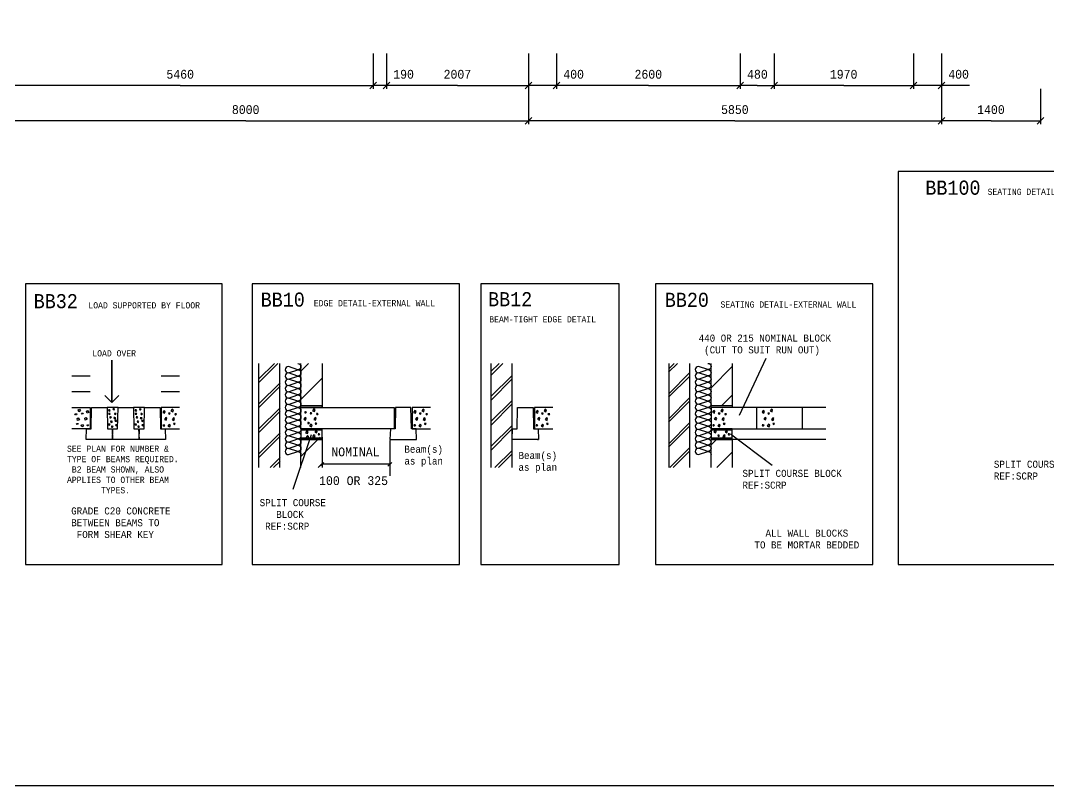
# Model space of a CAD drawing. Extents: x 0 to 40200, y 0 to 28450.
# Drawn here: x 11570 to 26121, y 0 to 10822 of the extents above; entities that cross this region are included whole.
import ezdxf

# ---------------------------------------------------------------- set-up
doc = ezdxf.new("R2010")
doc.units = 0
doc.layers.add('BEAMS', color=7, linetype='CONTINUOUS')
doc.layers.add('TITLE_BLOCK', color=7, linetype='CONTINUOUS')
doc.styles.add('CADFONT1', font='monotxt.shx', dxfattribs={"width": 0.901937})
doc.dimstyles.new('EXPERTCAD-ISO', dxfattribs={"dimtxt": 100, "dimasz": 127, "dimexe": 50, "dimexo": 50, "dimgap": 50, "dimtad": 1, "dimdec": 4, "dimzin": 0, "dimtxsty": 'STANDARD', "dimblk": 'EXPERTCADARROW', "dimblk1": 'EXPERTCADARROW', "dimblk2": 'EXPERTCADARROW', "dimcen": 0.09, "dimclrd": 92, "dimclre": 92, "dimclrt": 92, "dimazin": 3, "dimtfac": 1, "dimtdec": 4, "dimtmove": 0, "dimatfit": 3, "dimtolj": 1, "dimtzin": 0})
pattern_1 = [(45, (0, 0), (-176.7767, 176.7767), [])]
pattern_2 = [(45, (0, 0), (-201.5254, 201.5254), [])]

# ---------------------------------------------------------------- blocks, each defined once
blk = doc.blocks.new('*X6')
at = {"layer": 'TITLE_BLOCK', "color": 40, "linetype": 'CONTINUOUS'}
for points in [[(14944, 5703), (15214, 5972)], [(14944, 5349), (15244, 5649)], [(14944, 4995), (15244, 5295)], [(14944, 4642), (15244, 4942)], [(15153, 4497), (15244, 4588)]]:
    blk.add_lwpolyline(points, dxfattribs=at)
blk = doc.blocks.new('*X7')
at = {"layer": 'TITLE_BLOCK', "color": 40, "linetype": 'CONTINUOUS'}
for points in [[(18230, 5806), (18396, 5972)], [(18230, 5452), (18530, 5752)], [(18230, 5099), (18530, 5399)], [(18230, 4745), (18530, 5045)], [(18335, 4497), (18530, 4692)]]:
    blk.add_lwpolyline(points, dxfattribs=at)
blk = doc.blocks.new('*X9')
at = {"layer": 'TITLE_BLOCK', "color": 40, "linetype": 'CONTINUOUS'}
for points in [[(20745, 5847), (20871, 5972)], [(20745, 5493), (21045, 5793)], [(20745, 5140), (21045, 5440)], [(20745, 4786), (21045, 5086)], [(20810, 4497), (21045, 4733)]]:
    blk.add_lwpolyline(points, dxfattribs=at)
blk = doc.blocks.new('*D14')
at = {"layer": 'BEAMS', "color": 92, "linetype": 'CONTINUOUS'}
for points in [[(24609, 9855), (24609, 9355)], [(18806, 9452), (18712, 9358)], [(21684, 9405), (18759, 9405)], [(21684, 9405), (24609, 9405)], [(24562, 9358), (24656, 9452)]]:
    blk.add_lwpolyline(points, dxfattribs=at)
at = {"layer": 'BEAMS', "color": 92, "linetype": 'CONTINUOUS', "insert": (21487, 9625), "char_height": 125, "attachment_point": 1, "style": 'CADFONT1'}
blk.add_mtext('5850', dxfattribs=at)
blk = doc.blocks.new('EXPERTCADARROW')
at = {"layer": 'TITLE_BLOCK', "color": 92, "linetype": 'CONTINUOUS'}
for points in [[(0, 0), (-1, 0)], [(-0.6, 0.6), (0.6, -0.6)]]:
    blk.add_lwpolyline(points, dxfattribs=at)
blk = doc.blocks.new('*D15')
at = {"layer": 'BEAMS', "color": 92, "linetype": 'CONTINUOUS'}
for points in [[(21759, 10355), (21759, 9855)], [(19206, 9952), (19112, 9858)], [(20459, 9905), (19159, 9905)], [(20459, 9905), (21759, 9905)], [(21712, 9858), (21806, 9952)]]:
    blk.add_lwpolyline(points, dxfattribs=at)
at = {"layer": 'BEAMS', "color": 92, "linetype": 'CONTINUOUS', "insert": (20262, 10125), "char_height": 125, "attachment_point": 1, "style": 'CADFONT1'}
blk.add_mtext('2600', dxfattribs=at)
blk = doc.blocks.new('*D24')
at = {"layer": 'BEAMS', "color": 92, "linetype": 'CONTINUOUS'}
for points in [[(10759, 9855), (10759, 9355)], [(18759, 9855), (18759, 9355)], [(10806, 9452), (10712, 9358)], [(14759, 9405), (10759, 9405)], [(14759, 9405), (18759, 9405)], [(18712, 9358), (18806, 9452)]]:
    blk.add_lwpolyline(points, dxfattribs=at)
at = {"layer": 'BEAMS', "color": 92, "linetype": 'CONTINUOUS', "insert": (14562, 9625), "char_height": 125, "attachment_point": 1, "style": 'CADFONT1'}
blk.add_mtext('8000', dxfattribs=at)
blk = doc.blocks.new('*D25')
at = {"layer": 'BEAMS', "color": 92, "linetype": 'CONTINUOUS'}
for points in [[(16562, 10355), (16562, 9855)], [(11149, 9952), (11055, 9858)], [(13832, 9905), (11102, 9905)], [(13832, 9905), (16562, 9905)], [(16515, 9858), (16608, 9952)]]:
    blk.add_lwpolyline(points, dxfattribs=at)
at = {"layer": 'BEAMS', "color": 92, "linetype": 'CONTINUOUS', "insert": (13635, 10125), "char_height": 125, "attachment_point": 1, "style": 'CADFONT1'}
blk.add_mtext('5460', dxfattribs=at)
blk = doc.blocks.new('*D27')
at = {"layer": 'BEAMS', "color": 92, "linetype": 'CONTINUOUS'}
for points in [[(16752, 10355), (16752, 9855)], [(18759, 10355), (18759, 9855)], [(16799, 9952), (16705, 9858)], [(17756, 9905), (16752, 9905)], [(17756, 9905), (18759, 9905)], [(18712, 9858), (18806, 9952)]]:
    blk.add_lwpolyline(points, dxfattribs=at)
at = {"layer": 'BEAMS', "color": 92, "linetype": 'CONTINUOUS', "insert": (17559, 10125), "char_height": 125, "attachment_point": 1, "style": 'CADFONT1'}
blk.add_mtext('2007', dxfattribs=at)
blk = doc.blocks.new('*D28')
at = {"layer": 'BEAMS', "color": 92, "linetype": 'CONTINUOUS'}
for points in [[(16752, 10355), (16752, 9855)], [(16358, 9905), (16562, 9905)], [(16515, 9858), (16608, 9952)], [(16752, 9905), (16562, 9905)], [(16799, 9952), (16705, 9858)], [(17149, 9905), (16752, 9905)]]:
    blk.add_lwpolyline(points, dxfattribs=at)
at = {"layer": 'BEAMS', "color": 92, "linetype": 'CONTINUOUS', "insert": (16846, 10125), "char_height": 125, "attachment_point": 1, "style": 'CADFONT1'}
blk.add_mtext('190', dxfattribs=at)
blk = doc.blocks.new('*D29')
at = {"layer": 'BEAMS', "color": 92, "linetype": 'CONTINUOUS'}
for points in [[(19159, 10355), (19159, 9855)], [(18556, 9905), (18759, 9905)], [(18712, 9858), (18806, 9952)], [(19159, 9905), (18759, 9905)], [(19206, 9952), (19112, 9858)], [(19556, 9905), (19159, 9905)]]:
    blk.add_lwpolyline(points, dxfattribs=at)
at = {"layer": 'BEAMS', "color": 92, "linetype": 'CONTINUOUS', "insert": (19253, 10125), "char_height": 125, "attachment_point": 1, "style": 'CADFONT1'}
blk.add_mtext('400', dxfattribs=at)
blk = doc.blocks.new('*D90')
at = {"layer": 'BEAMS', "color": 92, "linetype": 'CONTINUOUS'}
for points in [[(24609, 9855), (24609, 9355)], [(26009, 9855), (26009, 9355)], [(24656, 9452), (24562, 9358)], [(25309, 9405), (24609, 9405)], [(25309, 9405), (26009, 9405)], [(25962, 9358), (26056, 9452)]]:
    blk.add_lwpolyline(points, dxfattribs=at)
at = {"layer": 'BEAMS', "color": 92, "linetype": 'CONTINUOUS', "insert": (25112, 9625), "char_height": 125, "attachment_point": 1, "style": 'CADFONT1'}
blk.add_mtext('1400', dxfattribs=at)
blk = doc.blocks.new('*D91')
at = {"layer": 'BEAMS', "color": 92, "linetype": 'CONTINUOUS'}
for points in [[(24209, 10355), (24209, 9855)], [(22286, 9952), (22192, 9858)], [(23224, 9905), (22239, 9905)], [(23224, 9905), (24209, 9905)], [(24162, 9858), (24256, 9952)]]:
    blk.add_lwpolyline(points, dxfattribs=at)
at = {"layer": 'BEAMS', "color": 92, "linetype": 'CONTINUOUS', "insert": (23027, 10125), "char_height": 125, "attachment_point": 1, "style": 'CADFONT1'}
blk.add_mtext('1970', dxfattribs=at)
blk = doc.blocks.new('*D92')
at = {"layer": 'BEAMS', "color": 92, "linetype": 'CONTINUOUS'}
for points in [[(22239, 10355), (22239, 9855)], [(21806, 9952), (21712, 9858)], [(21999, 9905), (21759, 9905)], [(21999, 9905), (22239, 9905)], [(22192, 9858), (22286, 9952)]]:
    blk.add_lwpolyline(points, dxfattribs=at)
at = {"layer": 'BEAMS', "color": 92, "linetype": 'CONTINUOUS', "insert": (21855, 10125), "char_height": 125, "attachment_point": 1, "style": 'CADFONT1'}
blk.add_mtext('480', dxfattribs=at)
blk = doc.blocks.new('*D93')
at = {"layer": 'BEAMS', "color": 92, "linetype": 'CONTINUOUS'}
for points in [[(24609, 10355), (24609, 9855)], [(24006, 9905), (24209, 9905)], [(24162, 9858), (24256, 9952)], [(24609, 9905), (24209, 9905)], [(24656, 9952), (24562, 9858)], [(25006, 9905), (24609, 9905)]]:
    blk.add_lwpolyline(points, dxfattribs=at)
at = {"layer": 'BEAMS', "color": 92, "linetype": 'CONTINUOUS', "insert": (24703, 10125), "char_height": 125, "attachment_point": 1, "style": 'CADFONT1'}
blk.add_mtext('400', dxfattribs=at)

msp = doc.modelspace()

# ---------------------------------------------------------------- hatches: boundary and pattern name
at = {"layer": 'TITLE_BLOCK', "linetype": 'CONTINUOUS'}
h = msp.add_hatch(dxfattribs=at)
h.set_pattern_fill('ExpertCAD', color=40, scale=250, angle=45, style=0, pattern_type=0)
h.set_pattern_definition(pattern_1)
h.paths.add_polyline_path([(14944.386, 5972.12142), (14944.386, 4497.12142), (15244.386, 4497.12142), (15244.386, 5972.12142)])
h = msp.add_hatch(dxfattribs=at)
h.set_pattern_fill('ExpertCAD', color=40, scale=285, angle=45, style=0, pattern_type=0)
h.set_pattern_definition(pattern_2)
h.paths.add_polyline_path([(15536.48462, 5347.12142), (15536.48462, 5972.12142), (15836.48462, 5972.12142), (15836.48462, 5347.12142)])
h = msp.add_hatch(dxfattribs=at)
h.set_pattern_fill('ExpertCAD', color=40, scale=250, angle=45, style=0, pattern_type=0)
h.set_pattern_definition(pattern_1)
h.paths.add_polyline_path([(18229.64654, 5972.12142), (18229.64654, 4497.12142), (18529.64654, 4497.12142), (18529.64654, 5972.12142)])
h = msp.add_hatch(dxfattribs=at)
h.set_pattern_fill('ExpertCAD', color=40, scale=250, angle=45, style=0, pattern_type=0)
h.set_pattern_definition(pattern_1)
h.paths.add_polyline_path([(20745.48822, 5972.12142), (20745.48822, 4497.12142), (21045.48822, 4497.12142), (21045.48822, 5972.12142)])
h = msp.add_hatch(dxfattribs=at)
h.set_pattern_fill('ExpertCAD', color=40, scale=285, angle=45, style=0, pattern_type=0)
h.set_pattern_definition(pattern_2)
h.paths.add_polyline_path([(21344.56411, 5376.07354), (21344.56411, 6001.07354), (21644.56411, 6001.07354), (21644.56411, 5376.07354)])
h = msp.add_hatch(dxfattribs=at)
h.set_pattern_fill('ExpertCAD', color=40, scale=285, angle=45, style=0, pattern_type=0)
h.set_pattern_definition(pattern_2)
h.paths.add_polyline_path([(15536.48462, 4497.12142), (15536.48462, 4927.12142), (15836.48462, 4927.12142), (15836.48462, 4497.12142)])
h = msp.add_hatch(dxfattribs=at)
h.set_pattern_fill('ExpertCAD', color=40, scale=285, angle=45, style=0, pattern_type=0)
h.set_pattern_definition(pattern_2)
h.paths.add_polyline_path([(21345.48822, 4497.12142), (21345.48822, 4897.12142), (21645.48822, 4897.12142), (21645.48822, 4497.12142)])

# ---------------------------------------------------------------- linework, layer by layer
at = {"layer": 'TITLE_BLOCK', "color": 1, "linetype": 'CONTINUOUS'}
for p, q in [((21746.71294, 5239.63846), (22122.91201, 6047.35394)), ((15683.82503, 4958.84796), (15426.29344, 4187.91799)), ((21619.14597, 4976.5928), (22210.69731, 4533.20096))]:
    msp.add_line(p, q, dxfattribs=at)
at = {"layer": 'TITLE_BLOCK', "color": 13, "linetype": 'CONTINUOUS'}
for p, q in [((12950.35809, 5346.12142), (12794.35809, 5346.12142)), ((13325.35809, 5346.12142), (13169.35809, 5346.12142)), ((18889.23415, 4897.12142), (18904.23415, 4897.12142))]:
    msp.add_line(p, q, dxfattribs=at)
at = {"layer": 'TITLE_BLOCK', "color": 92, "linetype": 'CONTINUOUS'}
for p, q in [((16800.0762, 4879.19462), (16800.0762, 4379.19462)), ((15814.73477, 4520.8151), (15865.44657, 4571.52691)), ((16800.0762, 4546.58321), (15840.0762, 4546.58321)), ((16771.64449, 4518.61024), (16824.56116, 4571.52691))]:
    msp.add_line(p, q, dxfattribs=at)
at = {"layer": 'TITLE_BLOCK', "color": 172, "linetype": 'CONTINUOUS'}
msp.add_lwpolyline([(0, 28450), (0, 0), (40200, 0), (40200, 28450), (0, 28450)], dxfattribs=at)
at = {"layer": 'TITLE_BLOCK', "color": 1, "linetype": 'CONTINUOUS'}
for points in [[(23991.83509, 8687.61323), (23991.83509, 3127.12142), (29914.37547, 3127.12142), (29914.37547, 8687.61323), (23991.83509, 8687.61323)], [(11641.54736, 7097.12142), (11641.54736, 3127.12142), (14425.77813, 3127.12142), (14425.77813, 7097.12142), (11641.54736, 7097.12142)], [(14850.76696, 3127.12142), (17785.3849, 3127.12142), (17785.3849, 7097.12142), (14850.76696, 7097.12142), (14850.76696, 3127.12142)], [(18085.3849, 7097.12142), (18085.3849, 3127.12142), (20045.30494, 3127.12142), (20045.30494, 7097.12142), (18085.3849, 7097.12142)], [(20558.71229, 7097.12142), (20558.71229, 3127.12142), (23637.14278, 3127.12142), (23637.14278, 7097.12142), (20558.71229, 7097.12142)]]:
    msp.add_lwpolyline(points, dxfattribs=at)
at = {"layer": 'TITLE_BLOCK', "color": 92, "linetype": 'CONTINUOUS'}
msp.add_lwpolyline([(12962.33335, 5517.17656), (12862.33335, 5417.12882), (12862.33335, 6015.47319), (12862.33335, 5417.12882), (12762.33335, 5517.08109)], dxfattribs=at)
at = {"layer": 'TITLE_BLOCK', "color": 13, "linetype": 'CONTINUOUS'}
for points in [[(14940.0762, 5972.12142), (14940.0762, 4497.12142)], [(15240.0762, 4497.12142), (15240.0762, 5972.12142)], [(15540.0762, 5347.12142), (15540.0762, 5972.12142)], [(15840.0762, 5972.12142), (15840.0762, 5347.12142)], [(18229.24244, 5972.12142), (18229.24244, 4497.12142)], [(18529.24244, 4497.12142), (18529.24244, 5972.12142)], [(20746.05753, 5972.12142), (20746.05753, 4497.12142)], [(21046.05753, 4497.12142), (21046.05753, 5972.12142)], [(21346.05753, 5347.12142), (21346.05753, 5972.12142)], [(21646.05753, 5972.12142), (21646.05753, 5347.12142)], [(12297.35809, 5797.12142), (12557.35809, 5797.12142)], [(13562.35809, 5797.12142), (13822.35809, 5797.12142)], [(12297.35809, 5572.12142), (12557.35809, 5572.12142)], [(13562.35809, 5572.12142), (13822.35809, 5572.12142)], [(12297.35809, 5346.12142), (12557.35809, 5346.12142), (12557.35809, 5046.12142), (12297.35809, 5046.12142)], [(12349.51529, 5243.33782), (12340.83365, 5255.74017), (12353.23599, 5258.22063), (12365.63833, 5258.22063), (12361.91763, 5245.81829), (12349.51529, 5243.33782)], [(12394.65982, 5287.57285), (12386.72232, 5314.03118), (12402.59732, 5324.61451), (12421.11815, 5298.15618), (12394.65982, 5287.57285)], [(12440.0524, 5253.2597), (12431.37075, 5265.66204), (12443.7731, 5268.14251), (12456.17544, 5268.14251), (12452.45474, 5255.74017), (12440.0524, 5253.2597)], [(12872.35809, 4896.12142), (12497.35809, 4896.12142), (12503.35809, 5046.12142), (12569.35809, 5046.12142), (12575.35809, 5346.12142), (12794.35809, 5346.12142), (12800.35809, 5046.12142), (12866.35809, 5046.12142), (12872.35809, 4896.12142)], [(12510.91112, 5267.64642), (12502.97362, 5294.10475), (12518.84862, 5304.68808), (12537.36945, 5278.22975), (12510.91112, 5267.64642)], [(12831.95674, 5298.00734), (12840.63838, 5310.40969), (12828.23604, 5312.89016), (12815.8337, 5312.89016), (12819.5544, 5300.48781), (12831.95674, 5298.00734)], [(12831.95674, 5248.39797), (12840.63838, 5260.80031), (12828.23604, 5263.28078), (12815.8337, 5263.28078), (12819.5544, 5250.87844), (12831.95674, 5248.39797)], [(13247.35809, 4896.12142), (12872.35809, 4896.12142), (12878.35809, 5046.12142), (12944.35809, 5046.12142), (12950.35809, 5346.12142), (13169.35809, 5346.12142), (13175.35809, 5046.12142), (13241.35809, 5046.12142), (13247.35809, 4896.12142)], [(12893.69285, 5314.5438), (12902.37449, 5326.94615), (12889.97215, 5329.42662), (12877.56981, 5329.42662), (12881.29051, 5317.02427), (12893.69285, 5314.5438)], [(12914.02228, 5248.39797), (12922.70392, 5260.80031), (12910.30158, 5263.28078), (12897.89923, 5263.28078), (12901.61994, 5250.87844), (12914.02228, 5248.39797)], [(13207.04318, 5298.00734), (13215.72482, 5310.40969), (13203.32247, 5312.89016), (13190.92013, 5312.89016), (13194.64083, 5300.48781), (13207.04318, 5298.00734)], [(13207.04318, 5248.39797), (13215.72482, 5260.80031), (13203.32247, 5263.28078), (13190.92013, 5263.28078), (13194.64083, 5250.87844), (13207.04318, 5248.39797)], [(13622.35809, 4896.12142), (13247.35809, 4896.12142), (13253.35809, 5046.12142), (13319.35809, 5046.12142), (13325.35809, 5346.12142), (13544.35809, 5346.12142), (13550.35809, 5046.12142), (13616.35809, 5046.12142), (13622.35809, 4896.12142)], [(13268.77929, 5313.5438), (13277.46093, 5325.94615), (13265.05858, 5328.42662), (13252.65624, 5328.42662), (13256.37694, 5316.02427), (13268.77929, 5313.5438)], [(13289.10871, 5247.39797), (13297.79036, 5259.80031), (13285.38801, 5262.28078), (13272.98567, 5262.28078), (13276.70637, 5249.87844), (13289.10871, 5247.39797)], [(13822.35809, 5346.12142), (13562.35809, 5346.12142), (13562.35809, 5046.12142), (13822.35809, 5046.12142)], [(13608.80506, 5266.64642), (13616.74256, 5293.10475), (13600.86756, 5303.68808), (13582.34673, 5277.22975), (13608.80506, 5266.64642)], [(13679.66378, 5253.2597), (13688.34542, 5265.66204), (13675.94308, 5268.14251), (13663.54074, 5268.14251), (13667.26144, 5255.74017), (13679.66378, 5253.2597)], [(13725.05636, 5287.57285), (13732.99386, 5314.03118), (13717.11886, 5324.61451), (13698.59803, 5298.15618), (13725.05636, 5287.57285)], [(13770.20089, 5243.33782), (13778.88253, 5255.74017), (13766.48019, 5258.22063), (13754.07784, 5258.22063), (13757.79855, 5245.81829), (13770.20089, 5243.33782)], [(15540.0762, 5347.12142), (15540.0762, 5377.12142), (15840.0762, 5377.12142), (15840.0762, 5347.12142), (15540.0762, 5347.12142)], [(15540.0762, 5047.12142), (15540.0762, 5347.12142), (16860.0762, 5347.12142), (16860.0762, 5047.12142), (15540.0762, 5047.12142)], [(15608.97056, 5271.0328), (15617.6522, 5283.43514), (15605.24985, 5285.91561), (15592.84751, 5285.91561), (15596.56821, 5273.51327), (15608.97056, 5271.0328)], [(15685.86509, 5256.93008), (15694.54673, 5269.33242), (15682.14438, 5271.81289), (15669.74204, 5271.81289), (15673.46274, 5259.41055), (15685.86509, 5256.93008)], [(15731.25767, 5291.24323), (15739.19517, 5317.70156), (15723.32017, 5328.2849), (15704.79933, 5301.82656), (15731.25767, 5291.24323)], [(15776.4022, 5247.00821), (15785.08384, 5259.41055), (15772.68149, 5261.89102), (15760.27915, 5261.89102), (15763.99985, 5249.48867), (15776.4022, 5247.00821)], [(16800.0762, 4897.12142), (17175.0762, 4897.12142), (17169.0762, 5047.12142), (17103.0762, 5047.12142), (17097.0762, 5347.12142), (16878.0762, 5347.12142), (16872.0762, 5047.12142), (16806.0762, 5047.12142), (16800.0762, 4897.12142)], [(17375.0762, 5347.12142), (17115.0762, 5347.12142), (17115.0762, 5047.12142), (17375.0762, 5047.12142)], [(17161.52317, 5267.64642), (17169.46067, 5294.10475), (17153.58567, 5304.68808), (17135.06483, 5278.22975), (17161.52317, 5267.64642)], [(17232.38189, 5254.2597), (17241.06353, 5266.66204), (17228.66119, 5269.14251), (17216.25885, 5269.14251), (17219.97955, 5256.74017), (17232.38189, 5254.2597)], [(17277.77447, 5288.57285), (17285.71197, 5315.03118), (17269.83697, 5325.61451), (17251.31614, 5299.15618), (17277.77447, 5288.57285)], [(17322.919, 5244.33782), (17331.60064, 5256.74017), (17319.1983, 5259.22063), (17306.79595, 5259.22063), (17310.51666, 5246.81829), (17322.919, 5244.33782)], [(18904.23415, 4897.12142), (18529.23415, 4897.12142), (18535.23415, 5047.12142), (18601.23415, 5047.12142), (18607.23415, 5347.12142), (18826.23415, 5347.12142), (18832.23415, 5047.12142), (18898.23415, 5047.12142), (18904.23415, 4897.12142)], [(19104.23415, 5347.12142), (18844.23415, 5347.12142), (18844.23415, 5047.12142), (19104.23415, 5047.12142)], [(18890.68112, 5267.64642), (18898.61862, 5294.10475), (18882.74362, 5304.68808), (18864.22278, 5278.22975), (18890.68112, 5267.64642)], [(18961.53984, 5254.2597), (18970.22148, 5266.66204), (18957.81914, 5269.14251), (18945.41679, 5269.14251), (18949.1375, 5256.74017), (18961.53984, 5254.2597)], [(19006.93242, 5288.57285), (19014.86992, 5315.03118), (18998.99492, 5325.61451), (18980.47408, 5299.15618), (19006.93242, 5288.57285)], [(19052.07695, 5244.33782), (19060.75859, 5256.74017), (19048.35625, 5259.22063), (19035.9539, 5259.22063), (19039.6746, 5246.81829), (19052.07695, 5244.33782)], [(21346.05753, 5347.12142), (21346.05753, 5377.12142), (21646.05753, 5377.12142), (21646.05753, 5347.12142), (21346.05753, 5347.12142)], [(22971.05753, 5347.12142), (21346.05753, 5347.12142), (21346.05753, 4897.12142)], [(21392.5045, 5268.64642), (21400.442, 5295.10475), (21384.567, 5305.68808), (21366.04616, 5279.22975), (21392.5045, 5268.64642)], [(21463.36322, 5254.2597), (21472.04486, 5266.66204), (21459.64252, 5269.14251), (21447.24017, 5269.14251), (21450.96088, 5256.74017), (21463.36322, 5254.2597)], [(21508.7558, 5288.57285), (21516.6933, 5315.03118), (21500.8183, 5325.61451), (21482.29746, 5299.15618), (21508.7558, 5288.57285)], [(21553.90033, 5244.33782), (21562.58197, 5256.74017), (21550.17963, 5259.22063), (21537.77728, 5259.22063), (21541.49799, 5246.81829), (21553.90033, 5244.33782)], [(21991.05753, 5047.12142), (21991.05753, 5347.12142)], [(22092.83618, 5268.64642), (22100.77368, 5295.10475), (22084.89868, 5305.68808), (22066.37784, 5279.22975), (22092.83618, 5268.64642)], [(22163.6949, 5254.2597), (22172.37654, 5266.66204), (22159.9742, 5269.14251), (22147.57185, 5269.14251), (22151.29256, 5256.74017), (22163.6949, 5254.2597)], [(22209.08748, 5288.57285), (22217.02498, 5315.03118), (22201.14998, 5325.61451), (22182.62915, 5299.15618), (22209.08748, 5288.57285)], [(22636.05753, 5347.12142), (22636.05753, 5047.12142)], [(12369.35904, 5106.91204), (12360.6774, 5119.31438), (12373.07974, 5121.79485), (12385.48208, 5121.79485), (12381.76138, 5109.39251), (12369.35904, 5106.91204)], [(12378.53677, 5164.78965), (12370.59927, 5191.24798), (12386.47427, 5201.83131), (12404.9951, 5175.37298), (12378.53677, 5164.78965)], [(12436.82779, 5071.77207), (12428.89029, 5098.2304), (12444.76529, 5108.81373), (12463.28612, 5082.3554), (12436.82779, 5071.77207)], [(12486.43716, 5169.75058), (12478.49966, 5196.20892), (12494.37466, 5206.79225), (12512.89549, 5180.33392), (12486.43716, 5169.75058)], [(12516.94693, 5085.82806), (12508.26529, 5098.2304), (12520.66763, 5100.71087), (12533.06997, 5100.71087), (12529.34927, 5088.30853), (12516.94693, 5085.82806)], [(12829.81902, 5097.69271), (12838.50066, 5110.09505), (12826.09831, 5112.57552), (12813.69597, 5112.57552), (12817.41667, 5100.17318), (12829.81902, 5097.69271)], [(12848.4932, 5199.89103), (12857.17484, 5212.29337), (12844.7725, 5214.77384), (12832.37015, 5214.77384), (12836.09086, 5202.37149), (12848.4932, 5199.89103)], [(12861.72237, 5137.05248), (12870.40401, 5149.45483), (12858.00166, 5151.9353), (12845.59932, 5151.9353), (12849.32002, 5139.53295), (12861.72237, 5137.05248)], [(12908.6247, 5188.97822), (12917.30634, 5201.38057), (12904.90399, 5203.86104), (12892.50165, 5203.86104), (12896.22235, 5191.45869), (12908.6247, 5188.97822)], [(12922.35605, 5151.38408), (12931.03769, 5163.78642), (12918.63534, 5166.26689), (12906.233, 5166.26689), (12909.9537, 5153.86455), (12922.35605, 5151.38408)], [(12930.07306, 5089.64797), (12938.7547, 5102.05031), (12926.35236, 5104.53078), (12913.95001, 5104.53078), (12917.67072, 5092.12844), (12930.07306, 5089.64797)], [(13204.90545, 5097.69271), (13213.58709, 5110.09505), (13201.18475, 5112.57552), (13188.7824, 5112.57552), (13192.50311, 5100.17318), (13204.90545, 5097.69271)], [(13223.57964, 5199.89103), (13232.26128, 5212.29337), (13219.85893, 5214.77384), (13207.45659, 5214.77384), (13211.17729, 5202.37149), (13223.57964, 5199.89103)], [(13236.8088, 5137.05248), (13245.49044, 5149.45483), (13233.0881, 5151.9353), (13220.68575, 5151.9353), (13224.40646, 5139.53295), (13236.8088, 5137.05248)], [(13280.81334, 5187.97822), (13289.49498, 5200.38057), (13277.09263, 5202.86104), (13264.69029, 5202.86104), (13268.41099, 5190.45869), (13280.81334, 5187.97822)], [(13297.44248, 5150.38408), (13306.12412, 5162.78642), (13293.72178, 5165.26689), (13281.31944, 5165.26689), (13285.04014, 5152.86455), (13297.44248, 5150.38408)], [(13305.1595, 5088.64797), (13313.84114, 5101.05031), (13301.43879, 5103.53078), (13289.03645, 5103.53078), (13292.75715, 5091.12844), (13305.1595, 5088.64797)], [(13602.76925, 5084.82806), (13611.45089, 5097.2304), (13599.04855, 5099.71087), (13586.6462, 5099.71087), (13590.36691, 5087.30853), (13602.76925, 5084.82806)], [(13633.27902, 5168.75058), (13641.21652, 5195.20892), (13625.34152, 5205.79225), (13606.82068, 5179.33392), (13633.27902, 5168.75058)], [(13682.88839, 5071.77207), (13690.82589, 5098.2304), (13674.95089, 5108.81373), (13656.43006, 5082.3554), (13682.88839, 5071.77207)], [(13741.17941, 5164.78965), (13749.11691, 5191.24798), (13733.24191, 5201.83131), (13714.72107, 5175.37298), (13741.17941, 5164.78965)], [(13750.35714, 5106.91204), (13759.03878, 5119.31438), (13746.63644, 5121.79485), (13734.23409, 5121.79485), (13737.9548, 5109.39251), (13750.35714, 5106.91204)], [(15605.75666, 5169.7403), (15613.69416, 5196.19864), (15597.81916, 5206.78197), (15579.29833, 5180.32364), (15605.75666, 5169.7403)], [(15650.90119, 5120.54434), (15659.58283, 5132.94668), (15647.18049, 5135.42715), (15634.77814, 5135.42715), (15638.49885, 5123.02481), (15650.90119, 5120.54434)], [(15689.0897, 5075.44245), (15697.0272, 5101.90078), (15681.1522, 5112.48412), (15662.63136, 5086.02578), (15689.0897, 5075.44245)], [(15747.38071, 5168.46003), (15755.31821, 5194.91836), (15739.44321, 5205.5017), (15720.92238, 5179.04336), (15747.38071, 5168.46003)], [(15756.55845, 5110.58242), (15765.24009, 5122.98477), (15752.83774, 5125.46524), (15740.4354, 5125.46524), (15744.1561, 5113.06289), (15756.55845, 5110.58242)], [(17155.48736, 5085.82806), (17164.169, 5098.2304), (17151.76666, 5100.71087), (17139.36431, 5100.71087), (17143.08502, 5088.30853), (17155.48736, 5085.82806)], [(17185.99713, 5169.75058), (17193.93463, 5196.20892), (17178.05963, 5206.79225), (17159.53879, 5180.33392), (17185.99713, 5169.75058)], [(17235.6065, 5072.77207), (17243.544, 5099.2304), (17227.669, 5109.81373), (17209.14817, 5083.3554), (17235.6065, 5072.77207)], [(17293.89752, 5165.78965), (17301.83502, 5192.24798), (17285.96002, 5202.83131), (17267.43918, 5176.37298), (17293.89752, 5165.78965)], [(17303.07525, 5107.91204), (17311.75689, 5120.31438), (17299.35455, 5122.79485), (17286.9522, 5122.79485), (17290.67291, 5110.39251), (17303.07525, 5107.91204)], [(18884.64531, 5085.82806), (18893.32695, 5098.2304), (18880.9246, 5100.71087), (18868.52226, 5100.71087), (18872.24296, 5088.30853), (18884.64531, 5085.82806)], [(18915.15507, 5169.75058), (18923.09257, 5196.20892), (18907.21757, 5206.79225), (18888.69674, 5180.33392), (18915.15507, 5169.75058)], [(18964.76445, 5072.77207), (18972.70195, 5099.2304), (18956.82695, 5109.81373), (18938.30612, 5083.3554), (18964.76445, 5072.77207)], [(19023.05546, 5165.78965), (19030.99296, 5192.24798), (19015.11796, 5202.83131), (18996.59713, 5176.37298), (19023.05546, 5165.78965)], [(19032.2332, 5107.91204), (19040.91484, 5120.31438), (19028.5125, 5122.79485), (19016.11015, 5122.79485), (19019.83085, 5110.39251), (19032.2332, 5107.91204)], [(21386.46869, 5086.82806), (21395.15033, 5099.2304), (21382.74799, 5101.71087), (21370.34564, 5101.71087), (21374.06634, 5089.30853), (21386.46869, 5086.82806)], [(21416.97845, 5170.75058), (21424.91595, 5197.20892), (21409.04095, 5207.79225), (21390.52012, 5181.33392), (21416.97845, 5170.75058)], [(21466.58783, 5072.77207), (21474.52533, 5099.2304), (21458.65033, 5109.81373), (21440.1295, 5083.3554), (21466.58783, 5072.77207)], [(21524.87884, 5165.78965), (21532.81634, 5192.24798), (21516.94134, 5202.83131), (21498.42051, 5176.37298), (21524.87884, 5165.78965)], [(21534.05658, 5107.91204), (21542.73822, 5120.31438), (21530.33588, 5122.79485), (21517.93353, 5122.79485), (21521.65424, 5110.39251), (21534.05658, 5107.91204)], [(22086.80037, 5086.82806), (22095.48201, 5099.2304), (22083.07967, 5101.71087), (22070.67732, 5101.71087), (22074.39803, 5089.30853), (22086.80037, 5086.82806)], [(22117.31014, 5170.75058), (22125.24764, 5197.20892), (22109.37264, 5207.79225), (22090.8518, 5181.33392), (22117.31014, 5170.75058)], [(22166.91951, 5072.77207), (22174.85701, 5099.2304), (22158.98201, 5109.81373), (22140.46118, 5083.3554), (22166.91951, 5072.77207)], [(22225.21053, 5165.78965), (22233.14803, 5192.24798), (22217.27303, 5202.83131), (22198.75219, 5176.37298), (22225.21053, 5165.78965)], [(22234.38826, 5107.91204), (22243.0699, 5120.31438), (22230.66756, 5122.79485), (22218.26521, 5122.79485), (22221.98592, 5110.39251), (22234.38826, 5107.91204)], [(12872.15235, 5068.58854), (12880.83399, 5080.99089), (12868.43165, 5083.47136), (12856.0293, 5083.47136), (12859.75001, 5071.06901), (12872.15235, 5068.58854)], [(13247.23879, 5067.58854), (13255.92043, 5079.99089), (13243.51808, 5082.47136), (13231.11574, 5082.47136), (13234.83644, 5070.06901), (13247.23879, 5067.58854)], [(15840.0762, 5047.12142), (15540.0762, 5047.12142), (15540.0762, 5032.12142), (15840.0762, 5032.12142), (15840.0762, 5047.12142)], [(15840.0762, 4912.12142), (15840.0762, 5032.12142), (15540.0762, 5032.12142), (15540.0762, 4912.12142), (15840.0762, 4912.12142)], [(15632.5656, 4980.72497), (15640.5031, 5007.1833), (15624.6281, 5017.76664), (15606.10727, 4991.3083), (15632.5656, 4980.72497)], [(15640.78201, 4912.12142), (15648.71951, 4938.57975), (15632.84451, 4949.16308), (15614.32368, 4922.70475), (15640.78201, 4912.12142)], [(15731.02033, 4924.95399), (15738.95783, 4951.41233), (15723.08283, 4961.99566), (15704.562, 4935.53733), (15731.02033, 4924.95399)], [(15763.26643, 4986.96571), (15771.20393, 5013.42405), (15755.32893, 5024.00738), (15736.80809, 4997.54905), (15763.26643, 4986.96571)], [(15798.48908, 4960.09397), (15807.17072, 4972.49631), (15794.76838, 4974.97678), (15782.36603, 4974.97678), (15786.08674, 4962.57444), (15798.48908, 4960.09397)], [(21346.05753, 5047.12142), (22971.05753, 5047.12142)], [(21646.05753, 5047.12142), (21346.05753, 5047.12142), (21346.05753, 5032.12142), (21646.05753, 5032.12142), (21646.05753, 5047.12142)], [(21646.05753, 4912.12142), (21646.05753, 5032.12142), (21346.05753, 5032.12142), (21346.05753, 4912.12142), (21646.05753, 4912.12142)], [(21411.73799, 4988.20595), (21419.67549, 5014.66428), (21403.80049, 5025.24761), (21385.27965, 4998.78928), (21411.73799, 4988.20595)], [(21456.88252, 4939.00998), (21465.56416, 4951.41233), (21453.16182, 4953.8928), (21440.75947, 4953.8928), (21444.48017, 4941.49045), (21456.88252, 4939.00998)], [(21537.00166, 4924.95399), (21544.93916, 4951.41233), (21529.06416, 4961.99566), (21510.54333, 4935.53733), (21537.00166, 4924.95399)], [(21569.24775, 4986.96571), (21577.18525, 5013.42405), (21561.31025, 5024.00738), (21542.78942, 4997.54905), (21569.24775, 4986.96571)], [(21604.47041, 4960.09397), (21613.15205, 4972.49631), (21600.74971, 4974.97678), (21588.34736, 4974.97678), (21592.06807, 4962.57444), (21604.47041, 4960.09397)], [(15540.0762, 4497.12142), (15540.0762, 4927.12142)], [(15540.0762, 4912.12142), (15540.0762, 4897.12142), (15840.0762, 4897.12142), (15840.0762, 4912.12142), (15540.0762, 4912.12142)], [(15840.0762, 4927.12142), (15840.0762, 4497.12142)], [(21346.05753, 4912.12142), (21346.05753, 4897.12142), (21646.05753, 4897.12142), (21646.05753, 4912.12142), (21346.05753, 4912.12142)], [(22971.05753, 4897.12142), (21346.05753, 4897.12142)], [(21346.05753, 4497.12142), (21346.05753, 4897.12142)], [(21646.05753, 4897.12142), (21646.05753, 4497.12142)]]:
    msp.add_lwpolyline(points, dxfattribs=at)
at = {"layer": 'TITLE_BLOCK', "color": 92, "linetype": 'CONTINUOUS'}
for points in [[(15495.64149, 5970.81202), (15495.64149, 5970.81202, -1), (15495.64149, 5881.81202), (15361.64149, 5926.31202), (15361.64149, 5926.31202, 1), (15361.64149, 5837.31202), (15495.64149, 5881.81202), (15495.64149, 5881.81202, -1), (15495.64149, 5792.81202), (15361.64149, 5837.31202), (15361.64149, 5837.31202, 1), (15361.64149, 5748.31202), (15495.64149, 5792.81202), (15495.64149, 5792.81202, -1), (15495.64149, 5703.81202), (15361.64149, 5748.31202), (15361.64149, 5748.31202, 1), (15361.64149, 5659.31202), (15495.64149, 5703.81202), (15495.64149, 5703.81202, -1), (15495.64149, 5614.81202), (15361.64149, 5659.31202), (15361.64149, 5659.31202, 1), (15361.64149, 5570.31202), (15495.64149, 5614.81202), (15495.64149, 5614.81202, -1), (15495.64149, 5525.81202), (15361.64149, 5570.31202), (15361.64149, 5570.31202, 1), (15361.64149, 5481.31202), (15495.64149, 5525.81202), (15495.64149, 5525.81202, -1), (15495.64149, 5436.81202), (15361.64149, 5481.31202), (15361.64149, 5481.31202, 1), (15361.64149, 5392.31202), (15495.64149, 5436.81202), (15495.64149, 5436.81202, -1), (15495.64149, 5347.81202), (15361.64149, 5392.31202), (15361.64149, 5392.31202, 1), (15361.64149, 5303.31202), (15495.64149, 5347.81202), (15495.64149, 5347.81202, -1), (15495.64149, 5258.81202), (15361.64149, 5303.31202), (15361.64149, 5303.31202, 1), (15361.64149, 5214.31202), (15495.64149, 5258.81202), (15495.64149, 5258.81202, -1), (15495.64149, 5169.81202), (15361.64149, 5214.31202), (15361.64149, 5214.31202, 1), (15361.64149, 5125.31202), (15495.64149, 5169.81202), (15495.64149, 5169.81202, -1), (15495.64149, 5080.81202), (15361.64149, 5125.31202), (15361.64149, 5125.31202, 1), (15361.64149, 5036.31202), (15495.64149, 5080.81202), (15495.64149, 5080.81202, -1), (15495.64149, 4991.81202), (15361.64149, 5036.31202), (15361.64149, 5036.31202, 1), (15361.64149, 4947.31202), (15495.64149, 4991.81202), (15495.64149, 4991.81202, -1), (15495.64149, 4902.81202), (15361.64149, 4947.31202), (15361.64149, 4947.31202, 1), (15361.64149, 4858.31202), (15495.64149, 4902.81202), (15495.64149, 4902.81202, -1), (15495.64149, 4813.81202), (15361.64149, 4858.31202), (15361.64149, 4858.31202, 1), (15361.64149, 4769.31202), (15495.64149, 4813.81202), (15495.64149, 4813.81202, -1), (15495.64149, 4724.81202), (15361.64149, 4769.31202), (15361.64149, 4769.31202, 1), (15361.64149, 4680.31202), (15495.64149, 4724.81202), (15495.64149, 4724.81202, -0.4378788299), (15540.14149, 4680.31202)], [(21300.3769, 5972.12142), (21300.3769, 5972.12142, -1), (21300.3769, 5883.12142), (21166.3769, 5927.62142), (21166.3769, 5927.62142, 1), (21166.3769, 5838.62142), (21300.3769, 5883.12142), (21300.3769, 5883.12142, -1), (21300.3769, 5794.12142), (21166.3769, 5838.62142), (21166.3769, 5838.62142, 1), (21166.3769, 5749.62142), (21300.3769, 5794.12142), (21300.3769, 5794.12142, -1), (21300.3769, 5705.12142), (21166.3769, 5749.62142), (21166.3769, 5749.62142, 1), (21166.3769, 5660.62142), (21300.3769, 5705.12142), (21300.3769, 5705.12142, -1), (21300.3769, 5616.12142), (21166.3769, 5660.62142), (21166.3769, 5660.62142, 1), (21166.3769, 5571.62142), (21300.3769, 5616.12142), (21300.3769, 5616.12142, -1), (21300.3769, 5527.12142), (21166.3769, 5571.62142), (21166.3769, 5571.62142, 1), (21166.3769, 5482.62142), (21300.3769, 5527.12142), (21300.3769, 5527.12142, -1), (21300.3769, 5438.12142), (21166.3769, 5482.62142), (21166.3769, 5482.62142, 1), (21166.3769, 5393.62142), (21300.3769, 5438.12142), (21300.3769, 5438.12142, -1), (21300.3769, 5349.12142), (21166.3769, 5393.62142), (21166.3769, 5393.62142, 1), (21166.3769, 5304.62142), (21300.3769, 5349.12142), (21300.3769, 5349.12142, -1), (21300.3769, 5260.12142), (21166.3769, 5304.62142), (21166.3769, 5304.62142, 1), (21166.3769, 5215.62142), (21300.3769, 5260.12142), (21300.3769, 5260.12142, -1), (21300.3769, 5171.12142), (21166.3769, 5215.62142), (21166.3769, 5215.62142, 1), (21166.3769, 5126.62142), (21300.3769, 5171.12142), (21300.3769, 5171.12142, -1), (21300.3769, 5082.12142), (21166.3769, 5126.62142), (21166.3769, 5126.62142, 1), (21166.3769, 5037.62142), (21300.3769, 5082.12142), (21300.3769, 5082.12142, -1), (21300.3769, 4993.12142), (21166.3769, 5037.62142), (21166.3769, 5037.62142, 1), (21166.3769, 4948.62142), (21300.3769, 4993.12142), (21300.3769, 4993.12142, -1), (21300.3769, 4904.12142), (21166.3769, 4948.62142), (21166.3769, 4948.62142, 1), (21166.3769, 4859.62142), (21300.3769, 4904.12142), (21300.3769, 4904.12142, -1), (21300.3769, 4815.12142), (21166.3769, 4859.62142), (21166.3769, 4859.62142, 1), (21166.3769, 4770.62142), (21300.3769, 4815.12142), (21300.3769, 4815.12142, -1), (21300.3769, 4726.12142), (21166.3769, 4770.62142), (21166.3769, 4770.62142, 1), (21166.3769, 4681.62142), (21300.3769, 4726.12142), (21300.3769, 4726.12142, -0.4378788299), (21344.8769, 4681.62142)]]:
    msp.add_lwpolyline(points, format="xyb", dxfattribs=at)

# ---------------------------------------------------------------- block references
at = {"layer": 'TITLE_BLOCK', "color": 40}
for name in ['*X6', '*X7', '*X9']:
    msp.add_blockref(name, (0, 0), dxfattribs=at)

# ---------------------------------------------------------------- texts
at = {"layer": 'TITLE_BLOCK', "color": 1, "linetype": 'CONTINUOUS', "attachment_point": 1, "style": 'CADFONT1'}
for s, insert, char_height in [('BB100', (24378.44779, 8558.1225), 199.9996), ('SEATING DETAIL-INTERNAL WALL', (25260.12554, 8443.85471), 88.0000272), ('BB32', (11756.22692, 6952.36705), 199.9996), ('BB10', (14969.42653, 6974.62731), 199.9996), ('EDGE DETAIL-EXTERNAL WALL', (15721.71812, 6867.66143), 88.0000272), ('BB12', (18188.70459, 6980.11993), 199.9996), ('BB20', (20690.13613, 6971.30049), 199.9996), ('SEATING DETAIL-EXTERNAL WALL', (21479.06233, 6849.4094), 88.0000272), ('LOAD SUPPORTED BY FLOOR', (12530.40536, 6837.56431), 88.0000272), ('BEAM-TIGHT EDGE DETAIL', (18205.58353, 6639.56374), 88.0000272), ('SEE PLAN FOR NUMBER &\\PTYPE OF BEAMS REQUIRED.\\P B2 BEAM SHOWN, ALSO\\PAPPLIES TO OTHER BEAM\\P       TYPES.', (12227.72102, 4808.38494), 88), ('Beam(s) \\Pas plan', (17003.37269, 4807.1027), 99.9998), ('Beam(s) \\Pas plan', (18619.04201, 4718.6726), 99.9998), ('  ALL WALL BLOCKS\\PTO BE MORTAR BEDDED', (21959.87296, 3620.03228), 100.0000032)]:
    msp.add_mtext(s, dxfattribs=dict(at, insert=insert, char_height=char_height))
at = {"layer": 'TITLE_BLOCK', "color": 92, "linetype": 'CONTINUOUS', "attachment_point": 1, "style": 'CADFONT1'}
for s, insert, char_height in [('440 OR 215 NOMINAL BLOCK\\P (CUT TO SUIT RUN OUT)', (21169.43788, 6379.55503), 100.0000032), ('LOAD OVER', (12586.12431, 6158.42576), 88), ('NOMINAL', (15969.62047, 4781.88583), 125), ('SPLIT COURSE BLOCK\\PREF:SCRP', (25348.5543, 4594.60164), 100.0000032), ('100 OR 325', (15796.35484, 4375.18166), 125), ('SPLIT COURSE BLOCK\\PREF:SCRP', (21790.02374, 4465.61727), 100.0000032), ('GRADE C20 CONCRETE\\PBETWEEN BEAMS TO\\P FORM SHEAR KEY', (12287.25337, 3933.87449), 100.0000032), ('SPLIT COURSE\\P   BLOCK \\P REF:SCRP', (14955.35896, 4051.23935), 100.0000032)]:
    msp.add_mtext(s, dxfattribs=dict(at, insert=insert, char_height=char_height))

# ---------------------------------------------------------------- dimensions: what is measured, and where the dimension line sits
at = {"layer": 'BEAMS', "color": 92, "linetype": 'CONTINUOUS'}
for base, p1, p2, text, override, picture, middle in [((16561.61793, 9905.09175), (11102.00149, 10405.09175), (16561.61793, 10405.09175), '5460', {"dimtxt": 125, "dimasz": 78.125, "dimgap": 94.55, "dimtxsty": 'CADFONT1', "dimse1": 1, "dimatfit": 1}, '*D25', (13831.80971, 9905.09175)), ((16751.90221, 9905.09175), (16561.61793, 10405.09175), (16751.90221, 10405.09175), '190', {"dimtxt": 125, "dimasz": 78.125, "dimgap": 94.55, "dimtxsty": 'CADFONT1', "dimse1": 1, "dimatfit": 1}, '*D28', (16989.40221, 9905.09175)), ((18759.11407, 9905.09175), (16751.90221, 10405.09175), (18759.11407, 10405.09175), '2007', {"dimtxt": 125, "dimasz": 78.125, "dimgap": 94.55, "dimtxsty": 'CADFONT1', "dimatfit": 1}, '*D27', (17755.50814, 9905.09175)), ((19159.30648, 9905.09175), (18759.11407, 10405.09175), (19159.30648, 10405.09175), '400', {"dimtxt": 125, "dimasz": 78.125, "dimgap": 94.55, "dimtxsty": 'CADFONT1', "dimse1": 1, "dimatfit": 1}, '*D29', (19396.80648, 9905.09175)), ((21759.11407, 9905.09175), (19159.30648, 10405.09175), (21759.11407, 10405.09175), '2600', {"dimtxt": 125, "dimasz": 78.125, "dimgap": 94.55, "dimtxsty": 'CADFONT1', "dimse1": 1, "dimatfit": 1}, '*D15', (20459.21027, 9905.09175)), ((22239.11407, 9905.09175), (21759.11407, 10405.09175), (22239.11407, 10405.09175), '480', {"dimtxt": 125, "dimasz": 78.125, "dimgap": 94.55, "dimtxsty": 'CADFONT1', "dimse1": 1, "dimatfit": 1}, '*D92', (21999.11407, 9905.09175)), ((24208.83092, 9905.09175), (22239.11407, 10405.09175), (24208.83092, 10405.09175), '1970', {"dimtxt": 125, "dimasz": 78.125, "dimgap": 94.55, "dimtxsty": 'CADFONT1', "dimse1": 1, "dimatfit": 1}, '*D91', (23223.9725, 9905.09175)), ((24608.83092, 9905.09175), (24208.83092, 10405.09175), (24608.83092, 10405.09175), '400', {"dimtxt": 125, "dimasz": 78.125, "dimgap": 94.55, "dimtxsty": 'CADFONT1', "dimse1": 1, "dimatfit": 1}, '*D93', (24846.33092, 9905.09175)), ((18759.11407, 9405.09175), (10759.11407, 9905.09175), (18759.11407, 9905.09175), '8000', {"dimtxt": 125, "dimasz": 78.125, "dimgap": 94.55, "dimtxsty": 'CADFONT1', "dimatfit": 1}, '*D24', (14759.11407, 9405.09175)), ((24608.83092, 9405.09175), (18759.11407, 9905.09175), (24608.83092, 9905.09175), '5850', {"dimtxt": 125, "dimasz": 78.125, "dimgap": 94.55, "dimtxsty": 'CADFONT1', "dimse1": 1, "dimatfit": 1}, '*D14', (21683.9725, 9405.09175)), ((26009.21692, 9405.09175), (24608.83092, 9905.09175), (26009.21692, 9905.09175), '1400', {"dimtxt": 125, "dimasz": 78.125, "dimgap": 94.55, "dimtxsty": 'CADFONT1', "dimatfit": 1}, '*D90', (25309.02392, 9405.09175))]:
    dim = msp.add_linear_dim(base=base, p1=p1, p2=p2, text=text, dimstyle='EXPERTCAD-ISO', override=override, dxfattribs=at)
    dim.commit()
    dim.dimension.update_dxf_attribs({"geometry": picture, "text_midpoint": middle, "dimtype": 160})

doc.saveas('drawing.dxf')
